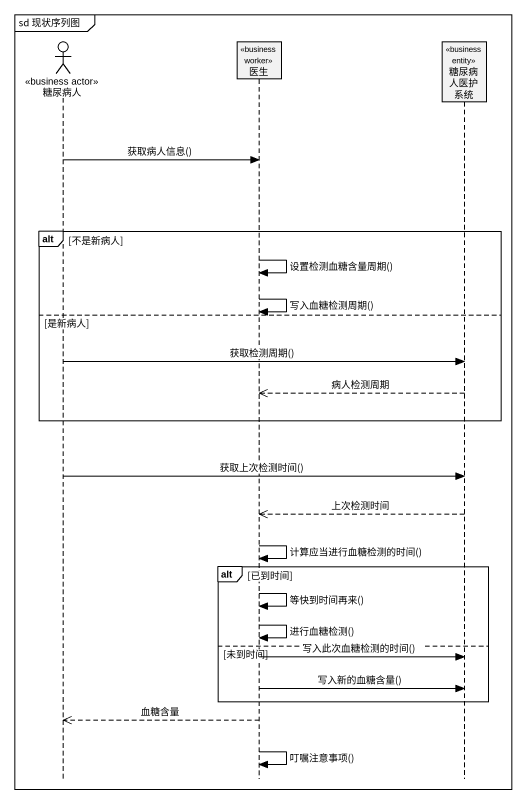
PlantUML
@startuml
mainframe sd 现状序列图
hide footbox
actor 糖尿病人 <<business actor>>
participant 医生 <<business worker>>
participant 糖尿病人医护系统 <<business entity>>

糖尿病人 -> 医生 : 获取病人信息()
alt 不是新病人
  医生 -> 医生 : 设置检测血糖含量周期()
  医生 -> 医生 : 写入血糖检测周期()
else 是新病人
  糖尿病人 -> 糖尿病人医护系统 : 获取检测周期()
  糖尿病人医护系统 -->> 医生 : 病人检测周期
end
糖尿病人 -> 糖尿病人医护系统 : 获取上次检测时间()
糖尿病人医护系统 -->> 医生 : 上次检测时间
医生 -> 医生 : 计算应当进行血糖检测的时间()
alt 已到时间
  医生 -> 医生 : 等快到时间再来()
  医生 -> 医生 : 进行血糖检测()
else 未到时间
  医生 -> 糖尿病人医护系统 : 写入此次血糖检测的时间()
  医生 -> 糖尿病人医护系统 : 写入新的血糖含量()
end
医生 -->> 糖尿病人 : 血糖含量
医生 -> 医生 : 叮嘱注意事项()
@enduml
